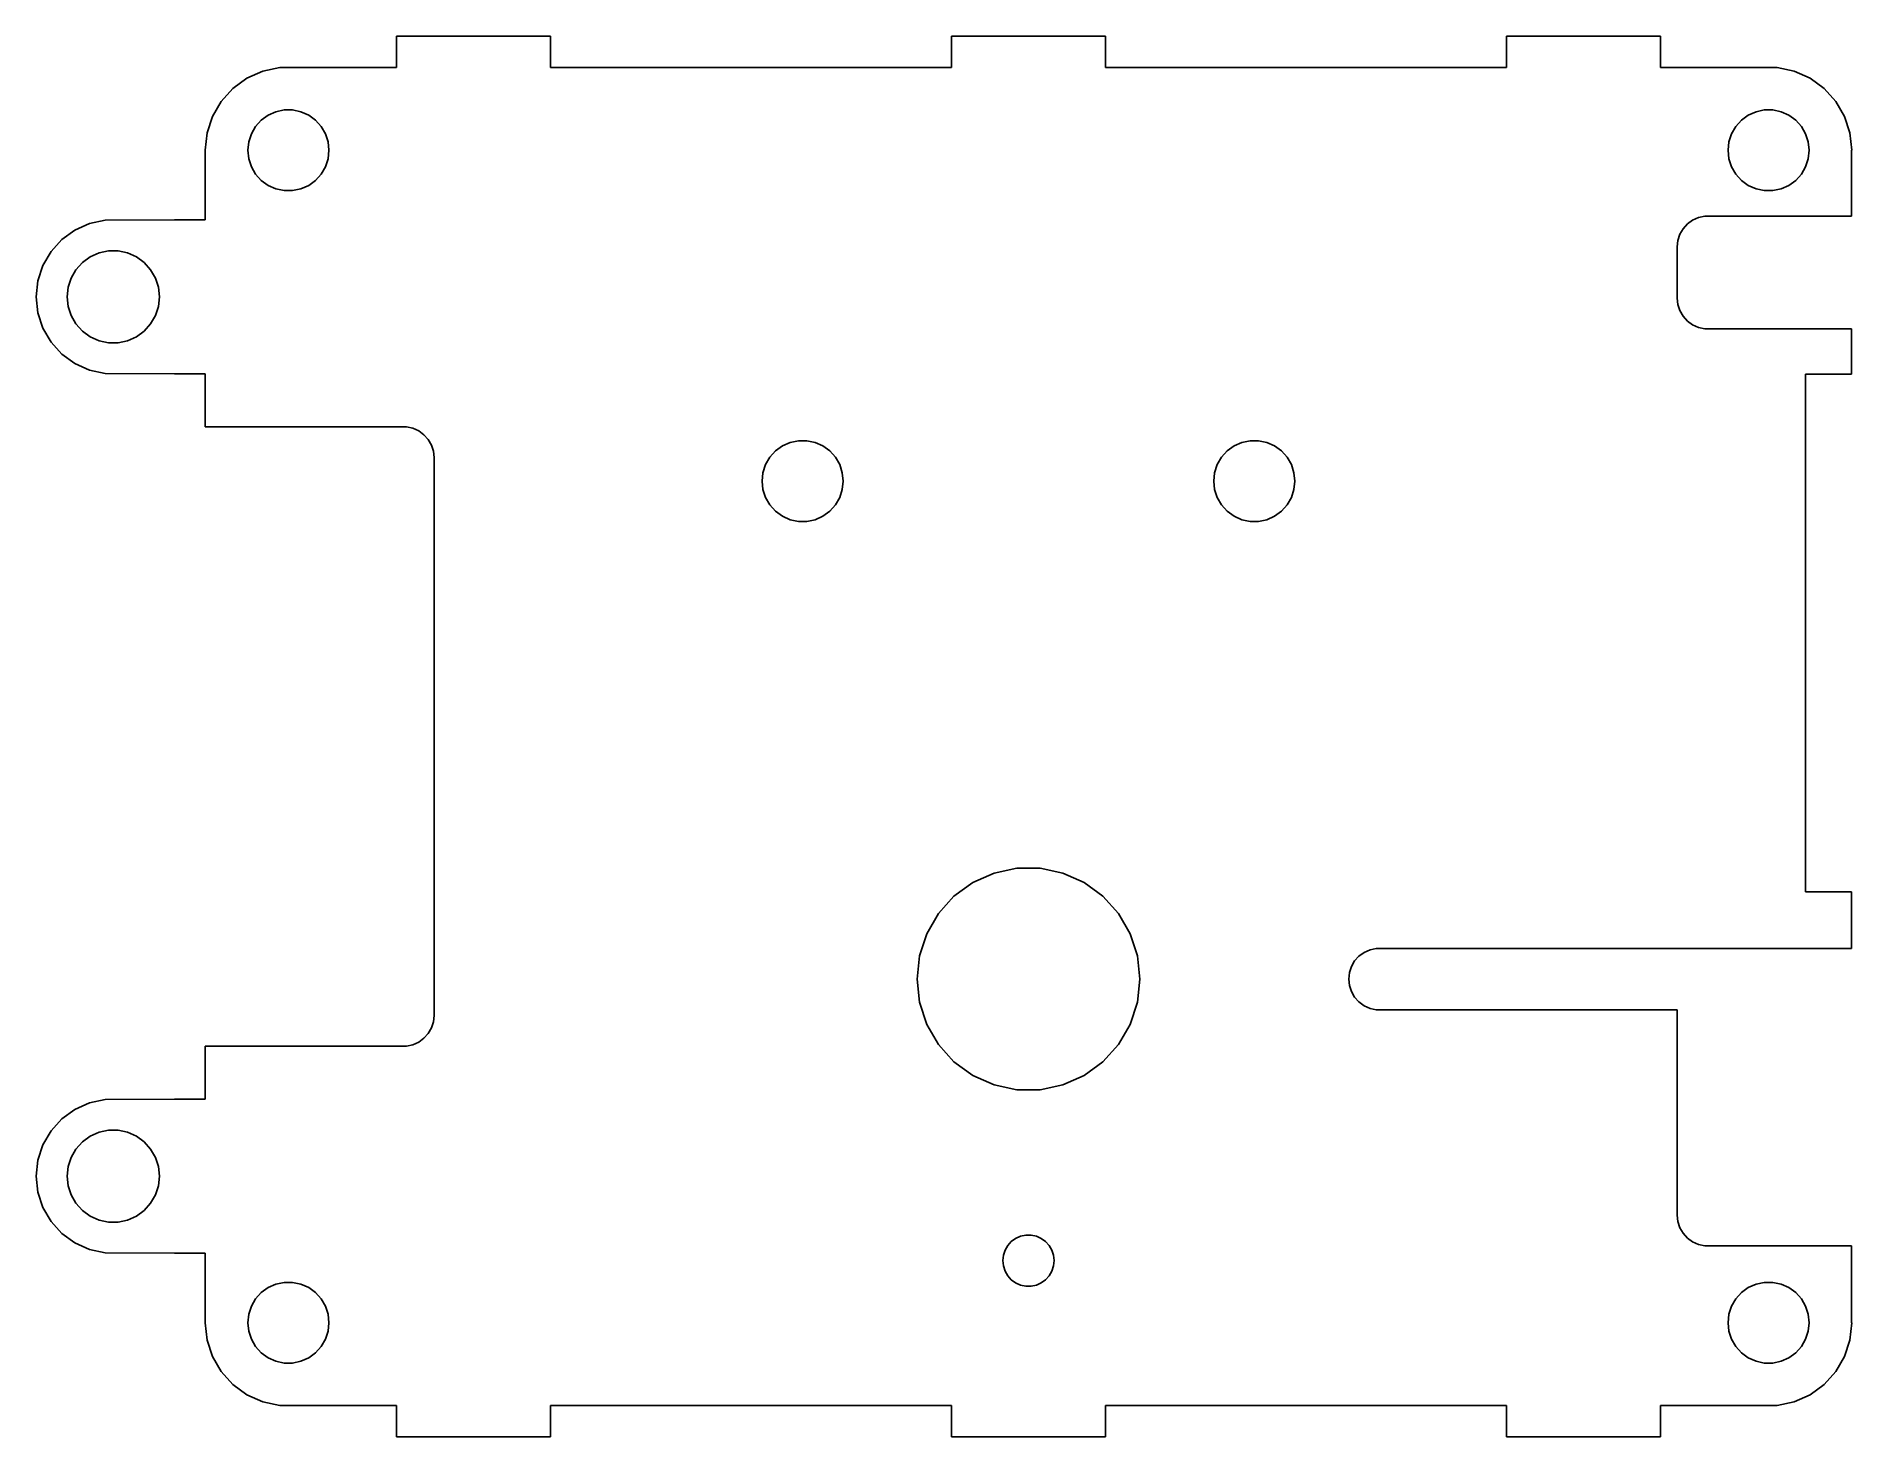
# Model space of a CAD drawing. Header units: metres. Extents: x -97 to 80, y -93 to 43.
import ezdxf

# ---------------------------------------------------------------- set-up
doc = ezdxf.new("R2010")
doc.units = ezdxf.units.M

msp = doc.modelspace()

# ---------------------------------------------------------------- linework, layer by layer
for p, q in [((-46.575, 43.325), (-61.575, 43.325)), ((-61.575, 43.325), (-61.575, 40.2806)), ((-46.575, 40.2806), (-46.575, 43.325)), ((7.5, 43.325), (-7.5, 43.325)), ((-7.5, 43.325), (-7.5, 40.2806)), ((7.5, 40.2806), (7.5, 43.325)), ((61.575, 43.325), (46.575, 43.325)), ((46.575, 43.325), (46.575, 40.2806)), ((61.575, 40.2806), (61.575, 43.325)), ((-76.15, 39.2398), (-77.52, 38.2445)), ((-74.603, 39.9286), (-76.15, 39.2398)), ((-72.9467, 40.2806), (-74.603, 39.9286)), ((-61.575, 40.2806), (-72.9467, 40.2806)), ((-7.5, 40.2806), (-46.575, 40.2806)), ((46.575, 40.2806), (7.5, 40.2806)), ((72.9467, 40.2806), (61.575, 40.2806)), ((74.603, 39.9286), (72.9467, 40.2806)), ((76.15, 39.2398), (74.603, 39.9286)), ((77.52, 38.2445), (76.15, 39.2398)), ((-77.52, 38.2445), (-78.653, 36.9861)), ((78.653, 36.9861), (77.52, 38.2445)), ((-79.4997, 35.5196), (-80.023, 33.9091)), ((-78.653, 36.9861), (-79.4997, 35.5196)), ((-74.7431, 35.1604), (-74.075, 35.6458)), ((-74.075, 35.6458), (-73.3206, 35.9817)), ((-73.3206, 35.9817), (-72.5129, 36.1534)), ((-72.5129, 36.1534), (-71.6871, 36.1534)), ((-71.6871, 36.1534), (-70.8794, 35.9817)), ((-70.8794, 35.9817), (-70.125, 35.6458)), ((-70.125, 35.6458), (-69.4569, 35.1604)), ((69.4569, 35.1604), (70.125, 35.6458)), ((70.125, 35.6458), (70.8794, 35.9817)), ((70.8794, 35.9817), (71.6871, 36.1534)), ((71.6871, 36.1534), (72.5129, 36.1534)), ((72.5129, 36.1534), (73.3206, 35.9817)), ((73.3206, 35.9817), (74.075, 35.6458)), ((74.075, 35.6458), (74.7431, 35.1604)), ((79.4997, 35.5196), (78.653, 36.9861)), ((80.023, 33.9091), (79.4997, 35.5196)), ((-80.023, 33.9091), (-80.2, 32.225)), ((-75.9637, 33.0462), (-75.7085, 33.8316)), ((-75.7085, 33.8316), (-75.2956, 34.5468)), ((-75.2956, 34.5468), (-74.7431, 35.1604)), ((-69.4569, 35.1604), (-68.9044, 34.5468)), ((-68.9044, 34.5468), (-68.4915, 33.8316)), ((-68.4915, 33.8316), (-68.2363, 33.0462)), ((68.2363, 33.0462), (68.4915, 33.8316)), ((68.4915, 33.8316), (68.9044, 34.5468)), ((68.9044, 34.5468), (69.4569, 35.1604)), ((74.7431, 35.1604), (75.2956, 34.5468)), ((75.2956, 34.5468), (75.7085, 33.8316)), ((75.7085, 33.8316), (75.9637, 33.0462)), ((80.2, 32.225), (80.023, 33.9091)), ((-80.2, 32.225), (-80.2, 25.45)), ((-76.05, 32.225), (-75.9637, 33.0462)), ((-75.9637, 31.4037), (-76.05, 32.225)), ((-68.2363, 33.0462), (-68.15, 32.225)), ((-68.15, 32.225), (-68.2363, 31.4037)), ((68.15, 32.225), (68.2363, 33.0462)), ((68.2363, 31.4037), (68.15, 32.225)), ((75.9637, 33.0462), (76.05, 32.225)), ((76.05, 32.225), (75.9637, 31.4037)), ((80.19, 25.8086), (80.19, 32.225)), ((80.19, 32.225), (80.2, 32.225)), ((-75.7085, 30.6184), (-75.9637, 31.4037)), ((-75.2956, 29.9032), (-75.7085, 30.6184)), ((-68.4915, 30.6184), (-68.9044, 29.9032)), ((-68.2363, 31.4037), (-68.4915, 30.6184)), ((68.4915, 30.6184), (68.2363, 31.4037)), ((68.9044, 29.9032), (68.4915, 30.6184)), ((75.7085, 30.6184), (75.2956, 29.9032)), ((75.9637, 31.4037), (75.7085, 30.6184)), ((-74.7431, 29.2896), (-75.2956, 29.9032)), ((-74.075, 28.8042), (-74.7431, 29.2896)), ((-73.3206, 28.4683), (-74.075, 28.8042)), ((-72.5129, 28.2966), (-73.3206, 28.4683)), ((-70.8794, 28.4683), (-71.6871, 28.2966)), ((-70.125, 28.8042), (-70.8794, 28.4683)), ((-69.4569, 29.2896), (-70.125, 28.8042)), ((-68.9044, 29.9032), (-69.4569, 29.2896)), ((69.4569, 29.2896), (68.9044, 29.9032)), ((70.125, 28.8042), (69.4569, 29.2896)), ((70.8794, 28.4683), (70.125, 28.8042)), ((71.6871, 28.2966), (70.8794, 28.4683)), ((73.3206, 28.4683), (72.5129, 28.2966)), ((74.075, 28.8042), (73.3206, 28.4683)), ((74.7431, 29.2896), (74.075, 28.8042)), ((75.2956, 29.9032), (74.7431, 29.2896)), ((-71.6871, 28.2966), (-72.5129, 28.2966)), ((72.5129, 28.2966), (71.6871, 28.2966)), ((-91.4776, 25.0829), (-92.91, 24.4452)), ((-89.944, 25.4089), (-91.4776, 25.0829)), ((-83.2, 25.45), (-89.944, 25.4089)), ((-80.2, 25.45), (-83.2, 25.45)), ((63.7729, 24.5883), (64.1926, 25.0544)), ((64.1926, 25.0544), (64.7, 25.4231)), ((64.7, 25.4231), (65.2729, 25.6782)), ((65.2729, 25.6782), (65.8864, 25.8086)), ((65.8864, 25.8086), (80.19, 25.8086)), ((-94.1785, 23.5236), (-95.2276, 22.3584)), ((-92.91, 24.4452), (-94.1785, 23.5236)), ((63.2, 22.825), (63.2655, 23.4487)), ((63.2655, 23.4487), (63.4594, 24.0452)), ((63.4594, 24.0452), (63.7729, 24.5883)), ((-95.2276, 22.3584), (-96.0116, 21.0005)), ((-92.8006, 20.595), (-92.1711, 21.2941)), ((-92.1711, 21.2941), (-91.41, 21.8471)), ((-91.41, 21.8471), (-90.5506, 22.2298)), ((-90.5506, 22.2298), (-89.6304, 22.4253)), ((-89.6304, 22.4253), (-88.6896, 22.4253)), ((-88.6896, 22.4253), (-87.7694, 22.2298)), ((-87.7694, 22.2298), (-86.91, 21.8471)), ((-86.91, 21.8471), (-86.1489, 21.2941)), ((-86.1489, 21.2941), (-85.5194, 20.595)), ((63.2, 17.825), (63.2, 22.825)), ((-96.4961, 19.5093), (-96.66, 17.95)), ((-96.0116, 21.0005), (-96.4961, 19.5093)), ((-93.5617, 18.8856), (-93.271, 19.7803)), ((-93.271, 19.7803), (-92.8006, 20.595)), ((-85.5194, 20.595), (-85.049, 19.7803)), ((-85.049, 19.7803), (-84.7583, 18.8856)), ((-96.66, 17.95), (-96.4961, 16.3907)), ((-93.66, 17.95), (-93.5617, 18.8856)), ((-93.5617, 17.0144), (-93.66, 17.95)), ((-84.7583, 18.8856), (-84.66, 17.95)), ((-84.66, 17.95), (-84.7583, 17.0144)), ((63.2655, 17.2013), (63.2, 17.825)), ((-96.4961, 16.3907), (-96.0116, 14.8995)), ((-93.271, 16.1197), (-93.5617, 17.0144)), ((-92.8006, 15.305), (-93.271, 16.1197)), ((-85.049, 16.1197), (-85.5194, 15.305)), ((-84.7583, 17.0144), (-85.049, 16.1197)), ((63.4594, 16.6048), (63.2655, 17.2013)), ((63.7729, 16.0616), (63.4594, 16.6048)), ((64.1926, 15.5956), (63.7729, 16.0616)), ((-96.0116, 14.8995), (-95.2276, 13.5416)), ((-92.1711, 14.6058), (-92.8006, 15.305)), ((-91.41, 14.0529), (-92.1711, 14.6058)), ((-86.1489, 14.6058), (-86.91, 14.0529)), ((-85.5194, 15.305), (-86.1489, 14.6058)), ((64.7, 15.2269), (64.1926, 15.5956)), ((65.2729, 14.9718), (64.7, 15.2269)), ((65.8864, 14.8414), (65.2729, 14.9718)), ((80.19, 14.8414), (65.8864, 14.8414)), ((80.19, 10.405), (80.19, 14.8414)), ((-95.2276, 13.5416), (-94.1785, 12.3764)), ((-90.5506, 13.6702), (-91.41, 14.0529)), ((-89.6304, 13.4746), (-90.5506, 13.6702)), ((-88.6896, 13.4746), (-89.6304, 13.4746)), ((-87.7694, 13.6702), (-88.6896, 13.4746)), ((-86.91, 14.0529), (-87.7694, 13.6702)), ((-94.1785, 12.3764), (-92.91, 11.4548)), ((-92.91, 11.4548), (-91.4776, 10.8171)), ((-91.4776, 10.8171), (-89.944, 10.4911)), ((-89.944, 10.4911), (-83.2, 10.45)), ((-83.2, 10.45), (-80.2, 10.45)), ((-80.2, 10.45), (-80.2, 5.2722)), ((75.7, -39.995), (75.7, 10.405)), ((75.7, 10.405), (80.19, 10.405)), ((-80.2, 5.2722), (-60.5864, 5.2722)), ((-60.5864, 5.2722), (-59.9729, 5.1418)), ((-59.9729, 5.1418), (-59.4, 4.8867)), ((-59.4, 4.8867), (-58.8926, 4.51807)), ((-58.8926, 4.51807), (-58.4729, 4.05199)), ((-58.4729, 4.05199), (-58.1594, 3.50883)), ((-23.975, 3.42079), (-23.2206, 3.75667)), ((-23.2206, 3.75667), (-22.4129, 3.92836)), ((-22.4129, 3.92836), (-21.5871, 3.92836)), ((-21.5871, 3.92836), (-20.7794, 3.75667)), ((-20.7794, 3.75667), (-20.025, 3.42079)), ((20.025, 3.42079), (20.7794, 3.75667)), ((20.7794, 3.75667), (21.5871, 3.92836)), ((21.5871, 3.92836), (22.4129, 3.92836)), ((22.4129, 3.92836), (23.2206, 3.75667)), ((23.2206, 3.75667), (23.975, 3.42079)), ((-58.1594, 3.50883), (-57.9655, 2.91237)), ((-57.9655, 2.91237), (-57.9, 2.28864)), ((-57.9, 2.28864), (-57.9, -52.0386)), ((-25.6085, 1.6066), (-25.1956, 2.32175)), ((-25.1956, 2.32175), (-24.6431, 2.93541)), ((-24.6431, 2.93541), (-23.975, 3.42079)), ((-20.025, 3.42079), (-19.3569, 2.93541)), ((-19.3569, 2.93541), (-18.8044, 2.32175)), ((-18.8044, 2.32175), (-18.3915, 1.6066)), ((18.3915, 1.6066), (18.8044, 2.32175)), ((18.8044, 2.32175), (19.3569, 2.93541)), ((19.3569, 2.93541), (20.025, 3.42079)), ((23.975, 3.42079), (24.6431, 2.93541)), ((24.6431, 2.93541), (25.1956, 2.32175)), ((25.1956, 2.32175), (25.6085, 1.6066)), ((-25.95, 0), (-25.8637, 0.82124)), ((-25.8637, -0.82124), (-25.95, 0)), ((-25.8637, 0.82124), (-25.6085, 1.6066)), ((-18.3915, 1.6066), (-18.1363, 0.82124)), ((-18.1363, 0.82124), (-18.05, 0)), ((-18.05, 0), (-18.1363, -0.82124)), ((18.05, 0), (18.1363, 0.82124)), ((18.1363, -0.82124), (18.05, 0)), ((18.1363, 0.82124), (18.3915, 1.6066)), ((25.6085, 1.6066), (25.8637, 0.82124)), ((25.8637, 0.82124), (25.95, 0)), ((25.95, 0), (25.8637, -0.82124)), ((-25.6085, -1.6066), (-25.8637, -0.82124)), ((-25.1956, -2.32175), (-25.6085, -1.6066)), ((-18.3915, -1.6066), (-18.8044, -2.32175)), ((-18.1363, -0.82124), (-18.3915, -1.6066)), ((18.3915, -1.6066), (18.1363, -0.82124)), ((18.8044, -2.32175), (18.3915, -1.6066)), ((25.6085, -1.6066), (25.1956, -2.32175)), ((25.8637, -0.82124), (25.6085, -1.6066)), ((-24.6431, -2.93541), (-25.1956, -2.32175)), ((-23.975, -3.42079), (-24.6431, -2.93541)), ((-23.2206, -3.75667), (-23.975, -3.42079)), ((-20.025, -3.42079), (-20.7794, -3.75667)), ((-19.3569, -2.93541), (-20.025, -3.42079)), ((-18.8044, -2.32175), (-19.3569, -2.93541)), ((19.3569, -2.93541), (18.8044, -2.32175)), ((20.025, -3.42079), (19.3569, -2.93541)), ((20.7794, -3.75667), (20.025, -3.42079)), ((23.975, -3.42079), (23.2206, -3.75667)), ((24.6431, -2.93541), (23.975, -3.42079)), ((25.1956, -2.32175), (24.6431, -2.93541)), ((-22.4129, -3.92836), (-23.2206, -3.75667)), ((-21.5871, -3.92836), (-22.4129, -3.92836)), ((-20.7794, -3.75667), (-21.5871, -3.92836)), ((21.5871, -3.92836), (20.7794, -3.75667)), ((22.4129, -3.92836), (21.5871, -3.92836)), ((23.2206, -3.75667), (22.4129, -3.92836)), ((-5.42499, -39.1036), (-3.35283, -38.181)), ((-3.35283, -38.181), (-1.13412, -37.7094)), ((-1.13412, -37.7094), (1.13412, -37.7094)), ((1.13412, -37.7094), (3.35283, -38.181)), ((3.35283, -38.181), (5.42499, -39.1036)), ((-8.77783, -42.1225), (-7.26006, -40.4369)), ((-7.26006, -40.4369), (-5.42499, -39.1036)), ((5.42499, -39.1036), (7.26006, -40.4369)), ((7.26006, -40.4369), (8.77783, -42.1225)), ((80.19, -39.995), (75.7, -39.995)), ((80.19, -45.5164), (80.19, -39.995)), ((-9.91196, -44.0869), (-8.77783, -42.1225)), ((8.77783, -42.1225), (9.91196, -44.0869)), ((-10.6129, -46.2442), (-9.91196, -44.0869)), ((9.91196, -44.0869), (10.6129, -46.2442)), ((32.1926, -46.2706), (32.7, -45.9019)), ((32.7, -45.9019), (33.2729, -45.6468)), ((33.2729, -45.6468), (33.8864, -45.5164)), ((33.8864, -45.5164), (80.19, -45.5164)), ((-10.85, -48.5), (-10.6129, -46.2442)), ((10.6129, -46.2442), (10.85, -48.5)), ((31.2655, -47.8763), (31.4594, -47.2798)), ((31.4594, -47.2798), (31.7729, -46.7366)), ((31.7729, -46.7366), (32.1926, -46.2706)), ((-10.6129, -50.7558), (-10.85, -48.5)), ((10.85, -48.5), (10.6129, -50.7558)), ((31.2, -48.5), (31.2655, -47.8763)), ((31.2655, -49.1237), (31.2, -48.5)), ((31.4594, -49.7202), (31.2655, -49.1237)), ((-9.91196, -52.9131), (-10.6129, -50.7558)), ((10.6129, -50.7558), (9.91196, -52.9131)), ((31.7729, -50.2634), (31.4594, -49.7202)), ((32.1926, -50.7294), (31.7729, -50.2634)), ((32.7, -51.0981), (32.1926, -50.7294)), ((33.2729, -51.3532), (32.7, -51.0981)), ((-57.9655, -52.6624), (-58.1594, -53.2588)), ((-57.9, -52.0386), (-57.9655, -52.6624)), ((-8.77783, -54.8775), (-9.91196, -52.9131)), ((9.91196, -52.9131), (8.77783, -54.8775)), ((33.8864, -51.4836), (33.2729, -51.3532)), ((63.2, -51.4836), (33.8864, -51.4836)), ((63.2, -71.5), (63.2, -51.4836)), ((-59.4, -54.6367), (-59.9729, -54.8918)), ((-58.8926, -54.2681), (-59.4, -54.6367)), ((-58.4729, -53.802), (-58.8926, -54.2681)), ((-58.1594, -53.2588), (-58.4729, -53.802)), ((-60.5864, -55.0222), (-80.2, -55.0222)), ((-80.2, -55.0222), (-80.2, -60.2)), ((-59.9729, -54.8918), (-60.5864, -55.0222)), ((-7.26006, -56.5631), (-8.77783, -54.8775)), ((-5.42499, -57.8964), (-7.26006, -56.5631)), ((7.26006, -56.5631), (5.42499, -57.8964)), ((8.77783, -54.8775), (7.26006, -56.5631)), ((-3.35283, -58.819), (-5.42499, -57.8964)), ((5.42499, -57.8964), (3.35283, -58.819)), ((-1.13412, -59.2906), (-3.35283, -58.819)), ((1.13412, -59.2906), (-1.13412, -59.2906)), ((3.35283, -58.819), (1.13412, -59.2906)), ((-92.91, -61.2048), (-94.1785, -62.1264)), ((-91.4776, -60.5671), (-92.91, -61.2048)), ((-89.944, -60.2411), (-91.4776, -60.5671)), ((-83.2, -60.2), (-89.944, -60.2411)), ((-80.2, -60.2), (-83.2, -60.2)), ((-95.2276, -63.2916), (-96.0116, -64.6495)), ((-94.1785, -62.1264), (-95.2276, -63.2916)), ((-91.41, -63.8029), (-90.5506, -63.4202)), ((-90.5506, -63.4202), (-89.6304, -63.2246)), ((-89.6304, -63.2246), (-88.6896, -63.2246)), ((-88.6896, -63.2246), (-87.7694, -63.4202)), ((-87.7694, -63.4202), (-86.91, -63.8029)), ((-96.0116, -64.6495), (-96.4961, -66.1407)), ((-93.271, -65.8697), (-92.8006, -65.055)), ((-92.8006, -65.055), (-92.1711, -64.3559)), ((-92.1711, -64.3559), (-91.41, -63.8029)), ((-86.91, -63.8029), (-86.1489, -64.3559)), ((-86.1489, -64.3559), (-85.5194, -65.055)), ((-85.5194, -65.055), (-85.049, -65.8697)), ((-96.4961, -66.1407), (-96.66, -67.7)), ((-93.66, -67.7), (-93.5617, -66.7644)), ((-93.5617, -66.7644), (-93.271, -65.8697)), ((-85.049, -65.8697), (-84.7583, -66.7644)), ((-84.7583, -66.7644), (-84.66, -67.7)), ((-96.66, -67.7), (-96.4961, -69.2593)), ((-93.5617, -68.6356), (-93.66, -67.7)), ((-93.271, -69.5303), (-93.5617, -68.6356)), ((-84.7583, -68.6356), (-85.049, -69.5303)), ((-84.66, -67.7), (-84.7583, -68.6356)), ((-96.4961, -69.2593), (-96.0116, -70.7505)), ((-92.8006, -70.345), (-93.271, -69.5303)), ((-92.1711, -71.0441), (-92.8006, -70.345)), ((-85.5194, -70.345), (-86.1489, -71.0441)), ((-85.049, -69.5303), (-85.5194, -70.345)), ((-96.0116, -70.7505), (-95.2276, -72.1084)), ((-95.2276, -72.1084), (-94.1785, -73.2736)), ((-91.41, -71.5971), (-92.1711, -71.0441)), ((-90.5506, -71.9798), (-91.41, -71.5971)), ((-89.6304, -72.1753), (-90.5506, -71.9798)), ((-88.6896, -72.1753), (-89.6304, -72.1753)), ((-87.7694, -71.9798), (-88.6896, -72.1753)), ((-86.91, -71.5971), (-87.7694, -71.9798)), ((-86.1489, -71.0441), (-86.91, -71.5971)), ((63.2655, -72.1237), (63.2, -71.5)), ((63.4594, -72.7202), (63.2655, -72.1237)), ((-94.1785, -73.2736), (-92.91, -74.1952)), ((-92.91, -74.1952), (-91.4776, -74.8329)), ((-2.02254, -74.4555), (-1.67282, -74.0671)), ((-1.67282, -74.0671), (-1.24998, -73.7599)), ((-1.24998, -73.7599), (-0.77254, -73.5473)), ((-0.77254, -73.5473), (-0.26131, -73.4387)), ((-0.26131, -73.4387), (0.26131, -73.4387)), ((0.26131, -73.4387), (0.77254, -73.5473)), ((0.77254, -73.5473), (1.25, -73.7599)), ((1.25, -73.7599), (1.67282, -74.0671)), ((1.67282, -74.0671), (2.02254, -74.4555)), ((63.7729, -73.2634), (63.4594, -72.7202)), ((64.1926, -73.7294), (63.7729, -73.2634)), ((64.7, -74.0981), (64.1926, -73.7294)), ((65.2729, -74.3532), (64.7, -74.0981)), ((-91.4776, -74.8329), (-89.944, -75.1589)), ((-89.944, -75.1589), (-83.2, -75.2)), ((-83.2, -75.2), (-80.2, -75.2)), ((-80.2, -75.2), (-80.2, -81.975)), ((-2.5, -75.925), (-2.44536, -75.4052)), ((-2.44536, -76.4448), (-2.5, -75.925)), ((-2.44536, -75.4052), (-2.28386, -74.9082)), ((-2.28386, -74.9082), (-2.02254, -74.4555)), ((2.02254, -74.4555), (2.28386, -74.9082)), ((2.28386, -74.9082), (2.44536, -75.4052)), ((2.44536, -75.4052), (2.5, -75.925)), ((2.5, -75.925), (2.44536, -76.4448)), ((65.8864, -74.4836), (65.2729, -74.3532)), ((80.19, -74.4836), (65.8864, -74.4836)), ((80.19, -81.975), (80.19, -74.4836)), ((-2.28386, -76.9418), (-2.44536, -76.4448)), ((-2.02254, -77.3945), (-2.28386, -76.9418)), ((-1.67282, -77.7829), (-2.02254, -77.3945)), ((-1.25, -78.0901), (-1.67282, -77.7829)), ((1.67282, -77.7829), (1.25, -78.0901)), ((2.02254, -77.3945), (1.67282, -77.7829)), ((2.28386, -76.9418), (2.02254, -77.3945)), ((2.44536, -76.4448), (2.28386, -76.9418)), ((-75.2956, -79.6532), (-74.7431, -79.0396)), ((-74.7431, -79.0396), (-74.075, -78.5542)), ((-74.075, -78.5542), (-73.3206, -78.2183)), ((-73.3206, -78.2183), (-72.5129, -78.0466)), ((-72.5129, -78.0466), (-71.6871, -78.0466)), ((-71.6871, -78.0466), (-70.8794, -78.2183)), ((-70.8794, -78.2183), (-70.125, -78.5542)), ((-70.125, -78.5542), (-69.4569, -79.0396)), ((-69.4569, -79.0396), (-68.9044, -79.6532)), ((-0.77254, -78.3026), (-1.25, -78.0901)), ((-0.26131, -78.4113), (-0.77254, -78.3026)), ((0.26131, -78.4113), (-0.26131, -78.4113)), ((0.77254, -78.3026), (0.26131, -78.4113)), ((1.25, -78.0901), (0.77254, -78.3026)), ((68.9044, -79.6532), (69.4569, -79.0396)), ((69.4569, -79.0396), (70.125, -78.5542)), ((70.125, -78.5542), (70.8794, -78.2183)), ((70.8794, -78.2183), (71.6871, -78.0466)), ((71.6871, -78.0466), (72.5129, -78.0466)), ((72.5129, -78.0466), (73.3206, -78.2183)), ((73.3206, -78.2183), (74.075, -78.5542)), ((74.075, -78.5542), (74.7431, -79.0396)), ((74.7431, -79.0396), (75.2956, -79.6532)), ((-76.05, -81.975), (-75.9637, -81.1537)), ((-75.9637, -81.1537), (-75.7085, -80.3684)), ((-75.7085, -80.3684), (-75.2956, -79.6532)), ((-68.9044, -79.6532), (-68.4915, -80.3684)), ((-68.4915, -80.3684), (-68.2363, -81.1537)), ((-68.2363, -81.1537), (-68.15, -81.975)), ((68.15, -81.975), (68.2363, -81.1537)), ((68.2363, -81.1537), (68.4915, -80.3684)), ((68.4915, -80.3684), (68.9044, -79.6532)), ((75.2956, -79.6532), (75.7085, -80.3684)), ((75.7085, -80.3684), (75.9637, -81.1537)), ((75.9637, -81.1537), (76.05, -81.975)), ((-80.2, -81.975), (-80.023, -83.6591)), ((-75.9637, -82.7962), (-76.05, -81.975)), ((-75.7085, -83.5816), (-75.9637, -82.7962)), ((-68.2363, -82.7962), (-68.4915, -83.5816)), ((-68.15, -81.975), (-68.2363, -82.7962)), ((68.2363, -82.7962), (68.15, -81.975)), ((68.4915, -83.5816), (68.2363, -82.7962)), ((75.9637, -82.7962), (75.7085, -83.5816)), ((76.05, -81.975), (75.9637, -82.7962)), ((80.023, -83.6591), (80.2, -81.975)), ((80.2, -81.975), (80.19, -81.975)), ((-80.023, -83.6591), (-79.4997, -85.2696)), ((-75.2956, -84.2968), (-75.7085, -83.5816)), ((-74.7431, -84.9104), (-75.2956, -84.2968)), ((-68.9044, -84.2968), (-69.4569, -84.9104)), ((-68.4915, -83.5816), (-68.9044, -84.2968)), ((68.9044, -84.2968), (68.4915, -83.5816)), ((69.4569, -84.9104), (68.9044, -84.2968)), ((75.2956, -84.2968), (74.7431, -84.9104)), ((75.7085, -83.5816), (75.2956, -84.2968)), ((79.4997, -85.2696), (80.023, -83.6591)), ((-79.4997, -85.2696), (-78.653, -86.7361)), ((-74.075, -85.3958), (-74.7431, -84.9104)), ((-73.3206, -85.7317), (-74.075, -85.3958)), ((-72.5129, -85.9034), (-73.3206, -85.7317)), ((-71.6871, -85.9034), (-72.5129, -85.9034)), ((-70.8794, -85.7317), (-71.6871, -85.9034)), ((-70.125, -85.3958), (-70.8794, -85.7317)), ((-69.4569, -84.9104), (-70.125, -85.3958)), ((70.125, -85.3958), (69.4569, -84.9104)), ((70.8794, -85.7317), (70.125, -85.3958)), ((71.6871, -85.9034), (70.8794, -85.7317)), ((72.5129, -85.9034), (71.6871, -85.9034)), ((73.3206, -85.7317), (72.5129, -85.9034)), ((74.075, -85.3958), (73.3206, -85.7317)), ((74.7431, -84.9104), (74.075, -85.3958)), ((78.653, -86.7361), (79.4997, -85.2696)), ((-78.653, -86.7361), (-77.52, -87.9945)), ((-77.52, -87.9945), (-76.15, -88.9898)), ((76.15, -88.9898), (77.52, -87.9945)), ((77.52, -87.9945), (78.653, -86.7361)), ((-76.15, -88.9898), (-74.603, -89.6786)), ((-74.603, -89.6786), (-72.9467, -90.0306)), ((-72.9467, -90.0306), (-61.575, -90.0306)), ((-61.575, -90.0306), (-61.575, -93.075)), ((-46.575, -90.0306), (-7.5, -90.0306)), ((-46.575, -93.075), (-46.575, -90.0306)), ((-7.5, -90.0306), (-7.5, -93.075)), ((7.5, -93.075), (7.5, -90.0306)), ((7.5, -90.0306), (46.575, -90.0306)), ((46.575, -90.0306), (46.575, -93.075)), ((61.575, -93.075), (61.575, -90.0306)), ((61.575, -90.0306), (72.9467, -90.0306)), ((72.9467, -90.0306), (74.603, -89.6786)), ((74.603, -89.6786), (76.15, -88.9898)), ((-61.575, -93.075), (-46.575, -93.075)), ((-7.5, -93.075), (7.5, -93.075)), ((46.575, -93.075), (61.575, -93.075))]:
    msp.add_line(p, q)

doc.saveas('drawing.dxf')
